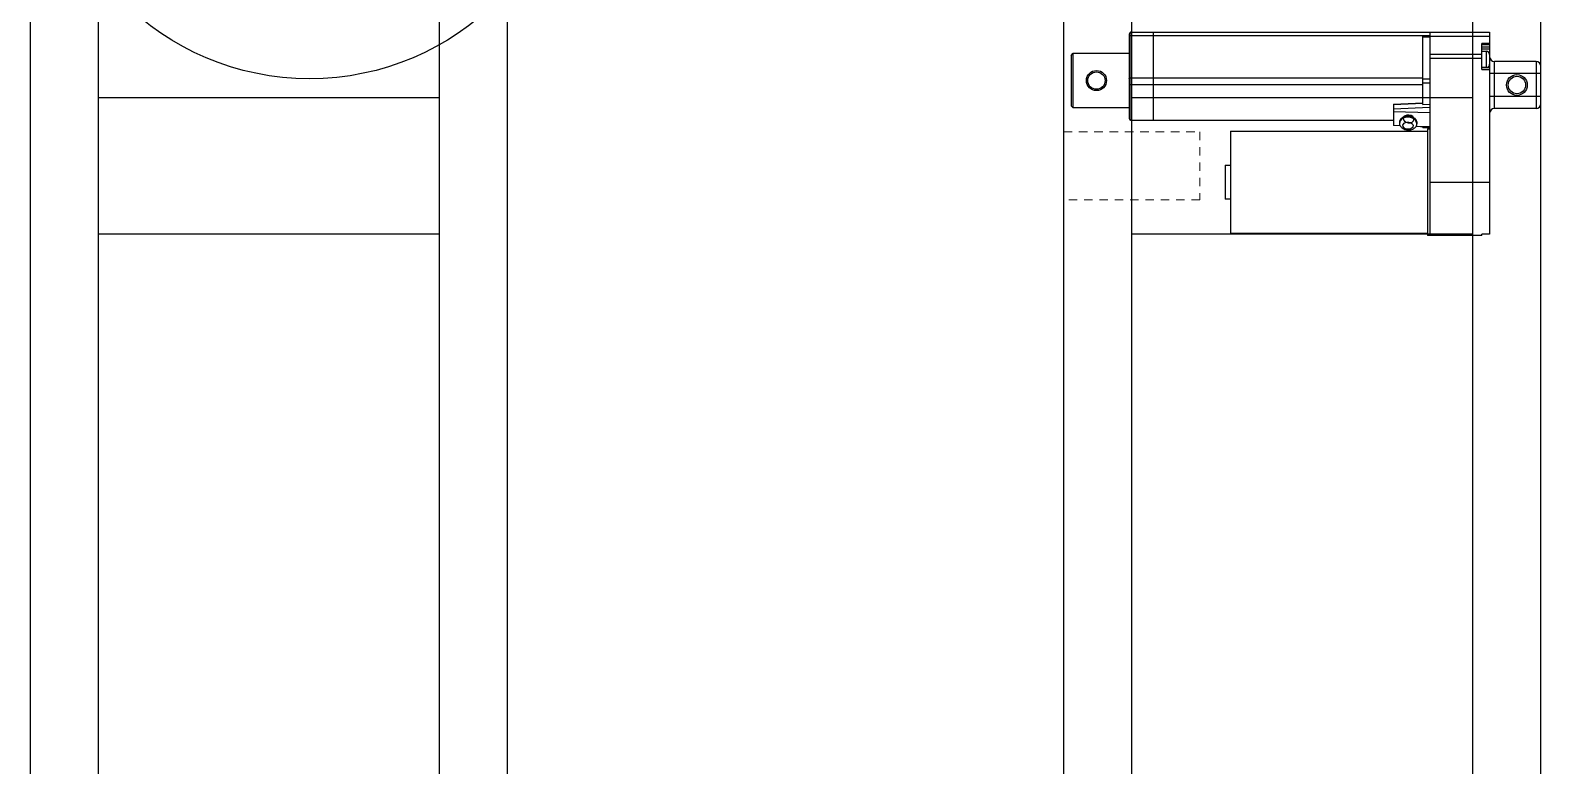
# Model space of a CAD drawing. Header units: inches. Extents: x 4 to 211, y 30 to 478.
# Drawn here: x 121.44 to 143.6, y 398.12 to 408.9 of the extents above; entities that cross this region are included whole.
import ezdxf

# ---------------------------------------------------------------- set-up
doc = ezdxf.new("R2010")
doc.units = ezdxf.units.IN
doc.header["$MEASUREMENT"] = 0
doc.linetypes.add('HIDDEN2', pattern=[0.1875, 0.125, -0.0625])
doc.layers.add('CONSTRUCTION', color=3, linetype='Continuous')
doc.layers.add('OBJECT', color=7, linetype='Continuous')
doc.layers.add('HIDDEN', color=1, linetype='HIDDEN2', lineweight=13)

msp = doc.modelspace()

# ---------------------------------------------------------------- linework, layer by layer
at = {"layer": 'CONSTRUCTION'}
for p, q in [((137.59358, 407.58015), (137.59358, 408.87515)), ((137.59358, 408.87515), (142.85158, 408.87515)), ((137.91358, 408.87515), (137.91358, 407.58015)), ((141.97158, 408.87515), (141.97158, 405.89515)), ((142.85158, 408.87515), (142.85158, 405.91237)), ((137.56358, 408.84515), (137.56358, 407.61015)), ((137.59358, 408.82561), (141.87158, 408.82561)), ((141.87158, 407.81362), (141.87158, 408.82586)), ((141.87158, 408.82586), (141.97158, 408.82586)), ((141.87158, 408.80515), (141.97158, 408.80515)), ((141.97158, 408.81657), (142.85158, 408.81657)), ((142.73558, 408.32762), (142.73558, 408.70947)), ((142.85158, 408.70947), (142.73558, 408.70947)), ((142.73558, 408.69179), (142.85158, 408.69179)), ((142.85158, 408.65744), (142.73558, 408.65744)), ((142.73558, 408.63267), (142.85158, 408.63267)), ((136.71358, 408.53515), (136.74358, 408.56515)), ((136.71358, 408.53515), (136.71358, 407.79515)), ((136.74358, 408.56515), (137.56358, 408.56515)), ((136.74358, 407.76515), (136.74358, 408.56515)), ((142.73558, 408.54712), (141.97158, 408.54712)), ((141.97158, 408.49408), (142.73558, 408.49408)), ((142.73558, 408.59515), (142.80158, 408.59515)), ((142.80158, 408.59515), (142.80158, 408.35515)), ((142.92158, 407.75515), (142.92158, 408.44515)), ((143.53158, 408.44515), (142.92158, 408.44515)), ((143.53158, 408.44515), (143.53158, 407.75515)), ((137.59358, 408.20596), (141.87158, 408.20596)), ((141.87158, 408.19182), (141.97158, 408.19182)), ((142.80158, 408.35515), (142.73558, 408.35515)), ((142.85158, 408.35262), (142.73558, 408.35262)), ((142.73558, 408.32762), (142.85158, 408.32762)), ((143.60158, 408.27015), (142.85158, 408.27015)), ((143.60158, 407.82515), (143.60158, 408.37515)), ((137.59358, 408.10882), (141.87158, 408.10882)), ((141.87158, 408.13293), (141.97158, 408.13293)), ((136.74358, 407.76515), (136.71358, 407.79515)), ((137.56358, 407.76515), (136.74358, 407.76515)), ((141.44158, 407.81855), (141.87158, 407.84109)), ((141.44158, 407.81496), (141.87158, 407.83448)), ((141.44158, 407.81855), (141.44158, 407.50644)), ((141.44158, 407.74931), (141.97158, 407.77337)), ((141.87158, 407.81362), (141.97158, 407.81815)), ((143.60158, 407.93015), (142.85158, 407.93015)), ((143.53158, 407.75515), (142.92158, 407.75515)), ((141.44158, 407.58015), (137.59358, 407.58015)), ((141.44158, 407.71118), (141.97158, 407.69565)), ((141.53206, 407.5481), (141.53308, 407.5622)), ((141.78242, 407.54403), (141.7814, 407.52993)), ((139.05158, 407.42515), (141.94158, 407.42515)), ((139.05158, 407.42515), (139.05158, 405.92515)), ((141.44158, 407.51167), (141.53949, 407.50754)), ((141.54225, 407.50117), (141.44158, 407.50644)), ((141.67207, 407.43687), (141.65239, 407.43618)), ((141.97158, 407.47867), (141.76727, 407.48937)), ((141.77268, 407.49771), (141.97158, 407.48933)), ((141.87158, 407.48391), (141.87158, 407.47115)), ((141.97158, 407.47115), (141.87158, 407.47115)), ((141.94158, 407.45515), (141.97158, 407.45515)), ((141.94158, 407.45515), (141.94158, 405.89515)), ((138.97358, 406.92515), (139.05158, 406.92515)), ((138.97358, 406.92515), (138.97358, 406.42515)), ((141.97158, 406.67515), (142.85158, 406.67515)), ((139.05158, 406.42515), (138.97358, 406.42515)), ((141.94158, 405.92515), (139.05158, 405.92515)), ((142.73558, 405.89515), (141.94158, 405.89515)), ((142.73558, 405.89515), (142.73558, 405.91294)), ((142.85158, 405.91294), (142.73558, 405.91294)), ((142.85158, 405.91237), (142.73558, 405.91237))]:
    msp.add_line(p, q, dxfattribs=at)
at = {"layer": 'CONSTRUCTION', "flags": 128}
for points in [[(137.56358, 408.81674), (137.56415, 408.81844), (137.56586, 408.82007), (137.56863, 408.82157), (137.57236, 408.82289), (137.57691, 408.82397), (137.5821, 408.82478), (137.58772, 408.82527), (137.59358, 408.82544)], [(137.56358, 408.19694), (137.56415, 408.19863), (137.56586, 408.20027), (137.56863, 408.20177), (137.57236, 408.20309), (137.57691, 408.20417), (137.5821, 408.20497), (137.58772, 408.20547), (137.59358, 408.20563)], [(141.78143, 407.53039), (141.77935, 407.55114), (141.76968, 407.57259), (141.75291, 407.59193), (141.7301, 407.60795), (141.70268, 407.61963), (141.67237, 407.62625), (141.64108, 407.62739), (141.61077, 407.62297), (141.58335, 407.61328), (141.56054, 407.59892), (141.54377, 407.5808), (141.5341, 407.56005), (141.53206, 407.54816)], [(141.53308, 407.5622), (141.53513, 407.57416), (141.5448, 407.5949), (141.56157, 407.61303), (141.58438, 407.62739), (141.6118, 407.63708), (141.64211, 407.64149), (141.6734, 407.64036), (141.70371, 407.63374), (141.73113, 407.62205), (141.75394, 407.60604), (141.77071, 407.5867), (141.78038, 407.56525), (141.78242, 407.54403)], [(141.65416, 407.45065), (141.62984, 407.45441), (141.60815, 407.46352), (141.59145, 407.47698), (141.58155, 407.49335), (141.57951, 407.51085), (141.58556, 407.52757), (141.59905, 407.54172), (141.61851, 407.55175), (141.64183, 407.55658), (141.66649, 407.55568), (141.68981, 407.54916), (141.70926, 407.53771), (141.72275, 407.52259), (141.7288, 407.50542), (141.72677, 407.48808), (141.71686, 407.47243), (141.70016, 407.46017), (141.67848, 407.45264), (141.65416, 407.45065)], [(141.73752, 407.61681), (141.72249, 407.63672), (141.69816, 407.65142), (141.66822, 407.65867), (141.63723, 407.65736), (141.60992, 407.6477), (141.59044, 407.63115), (141.58175, 407.61024), (141.58518, 407.58815), (141.60021, 407.56824), (141.62455, 407.55355), (141.65448, 407.5463), (141.68547, 407.54761), (141.71278, 407.55727), (141.73226, 407.57381), (141.74095, 407.59472), (141.73752, 407.61681)]]:
    msp.add_lwpolyline(points, dxfattribs=at)
at = {"layer": 'CONSTRUCTION'}
for centre, radius in [((137.08358, 408.16515), 0.1475), ((137.08358, 408.16515), 0.1275), ((143.25158, 408.10015), 0.1525), ((143.25158, 408.10015), 0.1275)]:
    msp.add_circle(centre, radius, dxfattribs=at)
for centre, radius, start, end in [((137.59358, 408.84515), 0.03, 90, 180), ((142.80158, 408.54515), 0.05, 0, 90), ((142.80158, 408.40515), 0.05, 270, 0), ((142.92158, 408.51515), 0.07, 180, 270), ((143.53158, 408.37515), 0.07, 0, 90), ((137.58615, 408.19005), 0.08107, 253.83699, 275.259507), ((142.92158, 407.68515), 0.07, 90, 180), ((143.53158, 407.82515), 0.07, 270, 0), ((137.59358, 407.61015), 0.03, 180, 270)]:
    msp.add_arc(centre, radius, start, end, dxfattribs=at)
for points, knots in [([(141.65491, 407.43594), (141.64905, 407.43635), (141.63307, 407.43748), (141.60748, 407.44416), (141.58118, 407.45699), (141.55979, 407.47423), (141.54399, 407.49439), (141.53458, 407.51691), (141.53073, 407.53545), (141.53241, 407.54569), (141.53282, 407.54813)], [0, 0, 0, 0, 0.09060235, 0.24703169, 0.40642918, 0.55114282, 0.69091004, 0.8260338, 0.95860544, 1, 1, 1, 1]), ([(141.53323, 407.56175), (141.53427, 407.56892), (141.53639, 407.58355), (141.54807, 407.60357), (141.56516, 407.62093), (141.58752, 407.63462), (141.61398, 407.64392), (141.64313, 407.6482), (141.67325, 407.64716), (141.7026, 407.64081), (141.72957, 407.62939), (141.75253, 407.61335), (141.77021, 407.59337), (141.78036, 407.57073), (141.78403, 407.55306), (141.78207, 407.54401), (141.78177, 407.54265)], [0, 0, 0, 0, 0.06913761, 0.14120458, 0.21419361, 0.28914172, 0.36568045, 0.44296003, 0.52043667, 0.59815177, 0.67623656, 0.75481737, 0.83358314, 0.9113456, 0.98669663, 1, 1, 1, 1]), ([(141.68664, 407.64334), (141.68391, 407.64427), (141.67345, 407.64784), (141.6593, 407.6496), (141.64924, 407.64758), (141.64719, 407.64717)], [0, 0, 0, 0, 0.21923916, 0.84036149, 1, 1, 1, 1]), ([(141.78056, 407.53068), (141.78058, 407.5274), (141.78064, 407.51588), (141.77337, 407.49712), (141.75998, 407.4764), (141.74114, 407.45935), (141.71797, 407.44631), (141.69132, 407.43805), (141.66963, 407.43564), (141.65748, 407.43589), (141.65491, 407.43594)], [0, 0, 0, 0, 0.05800329, 0.20413674, 0.34765038, 0.49325771, 0.6442942, 0.80141693, 0.95796378, 1, 1, 1, 1])]:
    msp.add_open_spline(points, degree=3, knots=knots, dxfattribs=at)
at = {"layer": 'HIDDEN'}
msp.add_lwpolyline([(136.60158, 407.41515), (138.60158, 407.41515), (138.60158, 406.41515), (136.60158, 406.41515)], close=True, dxfattribs=at)
at = {"layer": 'OBJECT'}
for points in [[(121.44179, 384.66515), (122.44179, 384.66515), (122.44179, 429.16515), (121.44179, 429.16515)], [(127.44179, 384.66515), (128.44179, 384.66515), (128.44179, 429.16515), (127.44179, 429.16515)], [(136.60158, 384.66515), (137.60158, 384.66515), (137.60158, 429.16515), (136.60158, 429.16515)], [(142.60158, 384.66515), (143.60158, 384.66515), (143.60158, 429.16515), (142.60158, 429.16515)], [(122.44179, 407.91515), (127.44179, 407.91515), (127.44179, 405.91515), (122.44179, 405.91515)], [(137.60158, 407.91515), (142.60158, 407.91515), (142.60158, 405.91515), (137.60158, 405.91515)]]:
    msp.add_lwpolyline(points, close=True, dxfattribs=at)
msp.add_circle((125.53995, 412.09218), 3.9, dxfattribs=at)

doc.saveas('drawing.dxf')
